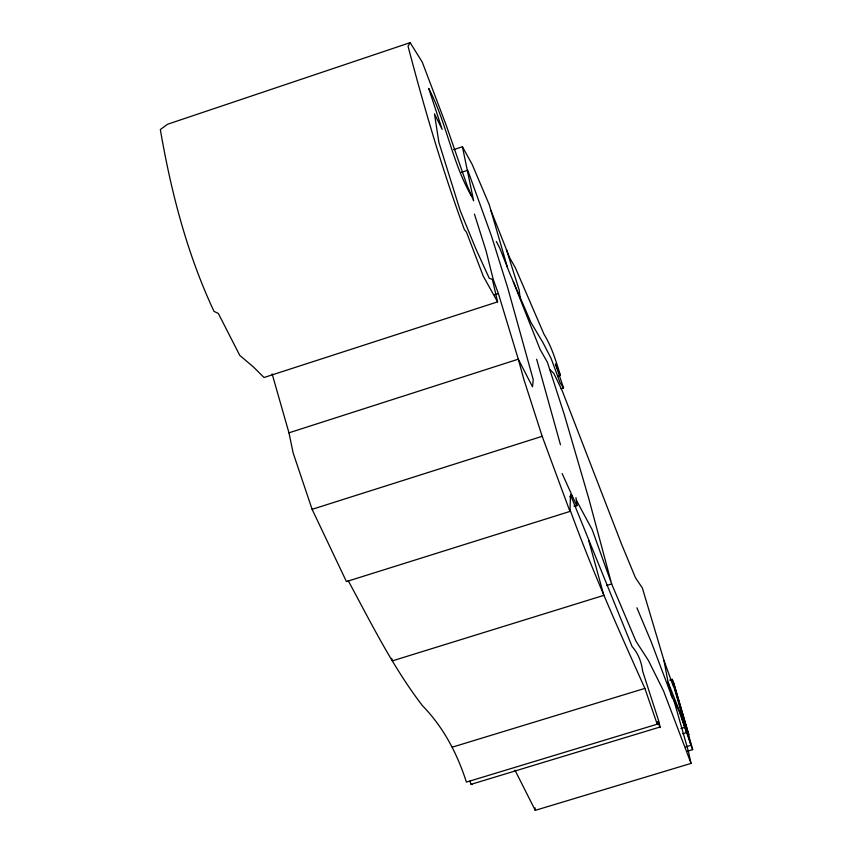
<?xml version="1.0" encoding="UTF-8"?>
<svg xmlns="http://www.w3.org/2000/svg" width="853" height="853" viewBox="0 0 853 853"><rect width="100%" height="100%" fill="white"/><g stroke="black" fill="none" stroke-linecap="round" stroke-linejoin="round"><path stroke-width="1.28" d="M272.128 373.913L288.964 432.823L293.155 452.986L312.113 509.326L346.435 581.575L569.943 511.437L570.529 494.985L572.331 496.03L569.793 496.83M549.705 369.37L553.896 373.497L562.095 390.493L621.762 544.672L635.517 577.844L642.373 588.005L663.965 660.457L668.059 682.123L688.787 734.721L673.657 682.944L672.228 679.308L669.701 680.086M348.163 580.584C371.258 623.255 392.796 667.089 422.48 705.719C443.517 727.236 457.24 753.647 466.41 782.094L657.215 724.197L657.642 721.617L660.073 727.588L659.177 722.416L642.682 671.311C641.659 662.536 638.183 653.217 632.116 646.606L570.529 494.985M672.228 679.308L673.273 686.207L663.965 660.457M410.144 42.65L408.054 46.254C424.24 108.054 442.249 169.448 464.299 229.425L466.484 232.197L483.278 276.212L497.587 301.877L264.025 377.516L253.448 366.971L239.768 355.402L218.325 313.435L214.028 311.388C187.052 253.949 171.08 191.914 160.332 129.56L167.561 124.25L410.144 42.65L422.278 62.141L446.247 125.391L466.911 184.952L473.639 200.828L462.411 146.737L453.604 149.659M461.43 172.338L467.743 170.248L491.445 235.929L507.844 288.25L533.232 379.681L532.517 386.814L518.293 359.188L498.376 293.571L493.343 279.827L486.05 250.793L474.439 214.114M494.569 294.797L498.376 293.571M288.964 432.823L518.293 359.188L523.785 379.148L542.177 436.299L569.943 511.437M557.883 376.216L560.41 375.405C556.06 361.309 551.816 346.872 543.99 334.248L515.34 267.725L509.636 257.67L490.933 210.478M561.029 388.797L563.556 387.987L555.41 363.922L560.41 375.405M312.113 509.326L542.177 436.299M573.984 506.096L577.14 505.509L575.946 497.672M574.602 506.309L577.14 505.509M606.579 585.521L611.654 583.942L635.933 641.136L648.376 660.425L663.559 690.951L691.037 763.403L535.247 810.35L515.02 770.248M452.346 747.143L644.879 688.392L657.215 724.197M469.747 781.081L471.101 784.323L659.582 727.161M680.95 728.526L684.767 727.364L692.668 749.638L687.582 751.173M682.763 733.772L686.569 732.62L683.242 721.137M685.844 746.876L690.941 745.33L686.228 728.579M471.368 195.934C451.994 162.134 446.663 122.693 428.707 88.403L442.142 129.347L434.454 113.822L438.89 142.366L460.193 210.627L475.931 249.023L489.217 278.185L493.343 279.827M471.101 784.323L472.189 784.568M563.556 387.987L560.197 383.04L551.145 358.537L543.052 342.767L530.939 322.466L509.614 273.045L499.815 248.212L496.307 241.42M462.411 146.737L472.125 164.33L489.259 204.72L507.364 267.074M576.329 500.199L592.195 529.692L611.654 583.942L588.911 499.048L564.366 414.814L547.391 362.258L540.066 349.389L513.261 281.607M671.098 694.737L678.999 710.912L684.767 727.364L681.558 716.904M562.138 473.564L576.532 505.296M636.892 607.784L651.18 641.744L672.527 698.319L668.059 682.123M644.879 688.392C618.489 629.439 592.014 570.433 570.007 509.604M506.426 249.577L519.232 290.212L520.021 297.452M687.315 731.192L672.484 680.513M685.833 727.641L673.497 685.46M536.654 359.22L560.474 444.765M688.787 734.721L673.657 682.944M588.805 540.866L603.839 595.362L392.348 660.872L391.676 658.388M688.051 732.962L692.668 749.638M673.838 700.153L688.392 751.376L691.037 763.403M492.48 279.827L497.587 301.877M535.087 807.844L535.247 810.35"/></g></svg>
